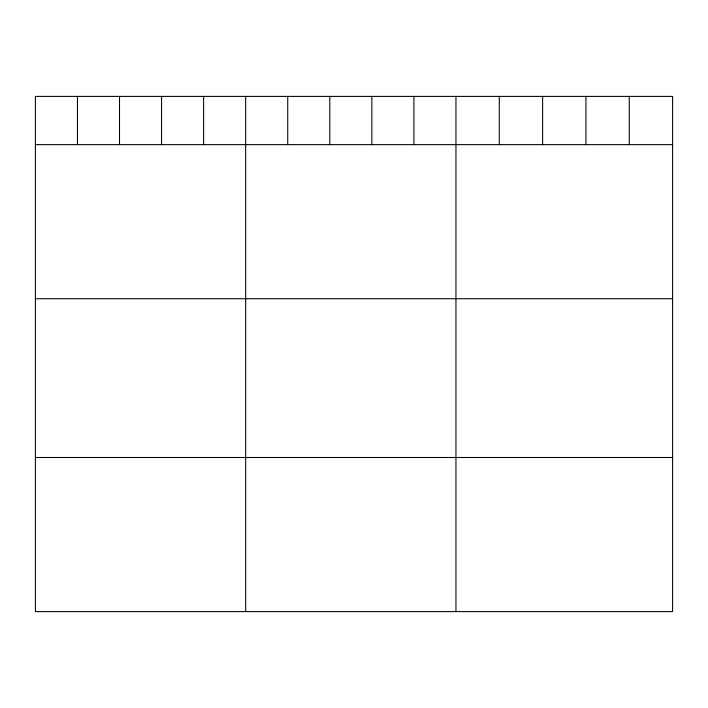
<?xml version="1.0" encoding="UTF-8"?>
<svg xmlns="http://www.w3.org/2000/svg" width="708" height="708" viewBox="0 0 708 708"><rect width="100%" height="100%" fill="white"/><g stroke="black" fill="none" stroke-linecap="round" stroke-linejoin="round"><path stroke-width="1.06" d="M672.6 144.627L672.6 611.597L35.4 611.597L35.4 96.403L672.6 96.403L672.6 144.627L35.4 144.627M35.4 298.732L672.6 298.732M35.4 457.501L672.6 457.501M629.27 96.403L629.27 144.627M585.941 96.403L585.941 144.627M542.611 96.403L542.611 144.627M499.282 96.403L499.282 144.627M455.952 96.403L455.952 611.597M413.897 96.403L413.897 144.627M371.842 96.403L371.842 144.627M329.786 96.403L329.786 144.627M287.731 96.403L287.731 144.627M245.676 96.403L245.676 611.597M203.621 96.403L203.621 144.627M161.566 96.403L161.566 144.627M119.51 96.403L119.51 144.627M77.455 96.403L77.455 144.627"/></g></svg>
